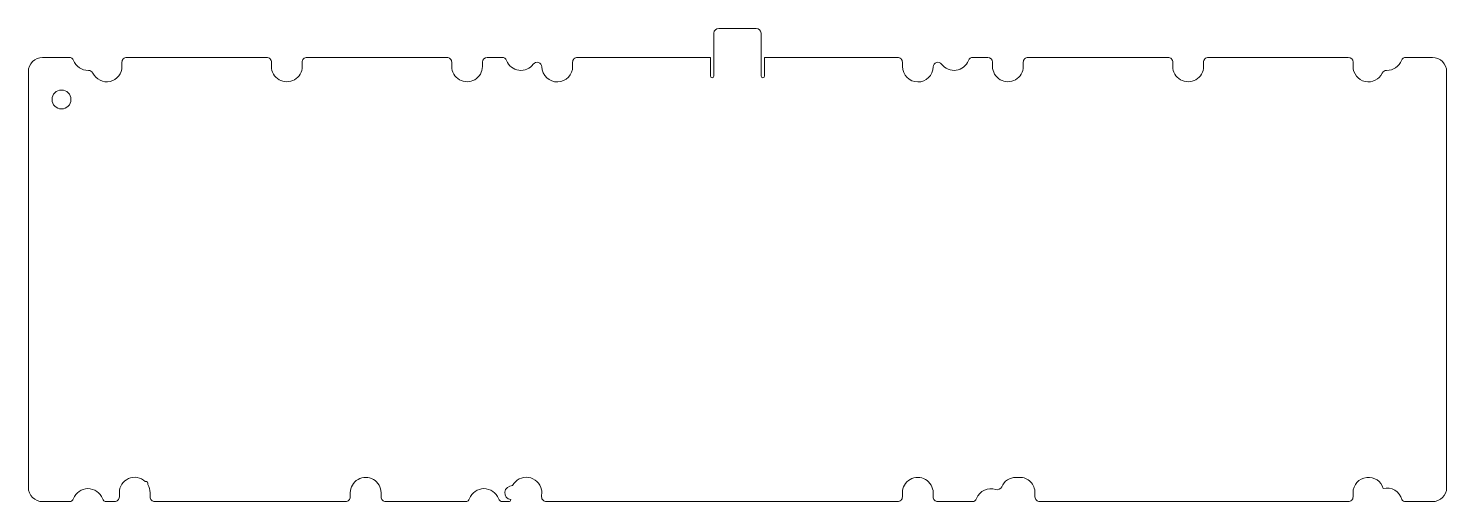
# Model space of a CAD drawing. Header units: millimetres. Extents: x -150 to 150, y -51 to 49.
import ezdxf

# ---------------------------------------------------------------- set-up
doc = ezdxf.new("R2010")
doc.units = ezdxf.units.MM
doc.header["$MEASUREMENT"] = 0
doc.layers.add('Layer 3', color=7, linetype='Continuous')

msp = doc.modelspace()

# ---------------------------------------------------------------- linework, layer by layer
at = {"layer": 'Layer 3', "color": 250, "lineweight": 9}
msp.add_ellipse((-142.8756, 33.8988), major_axis=(0, 2), ratio=1, dxfattribs=at)
at = {"layer": 'Layer 3', "lineweight": 9}
msp.add_open_spline([(5.725, 42.7951), (5.725, 42.7951), (33.8502, 42.7951), (33.8502, 42.7951), (33.8502, 42.7951), (34.1155, 42.7952), (34.3689, 42.69), (34.5566, 42.5024), (34.5566, 42.5024), (34.7444, 42.3149), (34.85, 42.0605), (34.8502, 41.7951), (34.8502, 41.7951), (34.8502, 41.7951), (34.8502, 40.8989), (34.8502, 40.8989), (34.8502, 40.8989), (34.8787, 39.1249), (36.325, 37.597), (38.0993, 37.597), (38.0993, 37.597), (39.8736, 37.597), (41.3199, 39.0201), (41.3485, 40.7942), (41.3485, 40.7942), (41.36, 41.22), (41.6392, 41.5817), (42.0451, 41.7112), (42.0451, 41.7112), (42.4509, 41.8407), (42.8942, 41.6993), (43.1503, 41.3589), (43.1503, 41.3589), (43.8608, 40.4081), (45.0419, 39.9098), (46.217, 40.0773), (46.217, 40.0773), (47.392, 40.2448), (48.382, 41.0403), (48.7986, 42.1518), (48.7986, 42.1518), (48.9454, 42.5414), (49.3179, 42.7987), (49.7342, 42.7988), (49.7342, 42.7988), (49.7342, 42.7988), (52.9001, 42.7956), (52.9001, 42.7956), (52.9001, 42.7956), (53.4523, 42.7954), (53.8987, 42.3478), (53.899, 41.7956), (53.899, 41.7956), (53.899, 41.7956), (53.899, 40.8989), (53.899, 40.8989), (53.899, 40.8989), (53.899, 39.7378), (54.5185, 38.6649), (55.524, 38.0843), (55.524, 38.0843), (56.5296, 37.5038), (57.7685, 37.5038), (58.774, 38.0843), (58.774, 38.0843), (59.7796, 38.6649), (60.399, 39.7378), (60.399, 40.8989), (60.399, 40.8989), (60.399, 40.8989), (60.399, 41.7951), (60.399, 41.7951), (60.399, 41.7951), (60.3989, 42.0605), (60.5041, 42.3138), (60.6917, 42.5015), (60.6917, 42.5015), (60.8792, 42.6893), (61.1337, 42.7949), (61.399, 42.7951), (61.399, 42.7951), (61.399, 42.7951), (91.0004, 42.7951), (91.0004, 42.7951), (91.0004, 42.7951), (91.2658, 42.7952), (91.5191, 42.69), (91.7069, 42.5024), (91.7069, 42.5024), (91.8946, 42.3149), (92.0002, 42.0605), (92.0004, 41.7951), (92.0004, 41.7951), (92.0004, 41.7951), (92.0004, 40.8989), (92.0004, 40.8989), (92.0004, 40.8989), (92.0004, 39.7378), (92.6198, 38.6649), (93.6254, 38.0843), (93.6254, 38.0843), (94.631, 37.5038), (95.8698, 37.5038), (96.8754, 38.0843), (96.8754, 38.0843), (97.881, 38.6649), (98.5004, 39.7378), (98.5004, 40.8989), (98.5004, 40.8989), (98.5004, 40.8989), (98.5004, 41.7949), (98.5004, 41.7949), (98.5004, 41.7949), (98.5002, 42.0603), (98.6055, 42.3136), (98.793, 42.5014), (98.793, 42.5014), (98.9806, 42.6892), (99.235, 42.7947), (99.5004, 42.7949), (99.5004, 42.7949), (99.5004, 42.7949), (129.0984, 42.794), (129.0984, 42.794), (129.0984, 42.794), (129.651, 42.7943), (130.098, 42.3466), (130.0984, 41.794), (130.0984, 41.794), (130.0984, 41.794), (130.0984, 40.8978), (130.0984, 40.8978), (130.0984, 40.8978), (130.1172, 39.3864), (131.1783, 38.008), (132.6558, 37.6893), (132.6558, 37.6893), (134.1333, 37.3706), (135.635, 38.1155), (136.2751, 39.4848), (136.2751, 39.4848), (136.4456, 39.8381), (136.8067, 40.0587), (137.1989, 40.0497), (137.1989, 40.0497), (138.578, 40.0181), (139.8288, 40.8609), (140.3152, 42.1518), (140.3152, 42.1518), (140.4621, 42.5414), (140.8346, 42.7987), (141.2509, 42.7989), (141.2509, 42.7989), (141.2509, 42.7989), (146.8781, 42.7937), (146.8781, 42.7937), (146.8781, 42.7937), (148.535, 42.7934), (149.8746, 41.4507), (149.8756, 39.7937), (149.8756, 39.7937), (149.8756, 39.7937), (149.8756, -48.1988), (149.8756, -48.1988), (149.8756, -48.1988), (149.8766, -49.8567), (148.5335, -51.1978), (146.8756, -51.1988), (146.8756, -51.1988), (146.8756, -51.1988), (141.1805, -51.1986), (141.1805, -51.1986), (141.1805, -51.1986), (140.8712, -51.1769), (140.5898, -51.0129), (140.4181, -50.7547), (140.4181, -50.7547), (139.9652, -49.0321), (138.2085, -47.9917), (136.4814, -48.4274), (136.4814, -48.4274), (136.0521, -46.8923), (134.5716, -45.8926), (132.9877, -46.0716), (132.9877, -46.0716), (131.3446, -46.257), (130.0997, -47.6477), (130.1006, -49.3012), (130.1006, -49.3012), (130.1006, -49.3012), (130.1006, -50.1988), (130.1006, -50.1988), (130.1006, -50.1988), (130.1007, -50.4642), (129.9955, -50.7175), (129.8079, -50.9053), (129.8079, -50.9053), (129.6204, -51.0931), (129.3659, -51.1987), (129.1006, -51.1988), (129.1006, -51.1988), (129.1006, -51.1988), (63.8756, -51.1988), (63.8756, -51.1988), (63.8756, -51.1988), (63.6102, -51.199), (63.3569, -51.0937), (63.1691, -50.9062), (63.1691, -50.9062), (62.9814, -50.7187), (62.8758, -50.4642), (62.8756, -50.1988), (62.8756, -50.1988), (62.8756, -50.1988), (62.8756, -49.3012), (62.8756, -49.3012), (62.8756, -49.3012), (62.8751, -48.4398), (62.5323, -47.6098), (61.9228, -47.001), (61.9228, -47.001), (61.3134, -46.3923), (60.487, -46.0506), (59.6256, -46.0512), (59.6256, -46.0512), (59.6256, -46.0512), (58.8502, -46.0512), (58.8502, -46.0512), (58.8502, -46.0512), (57.5362, -46.0489), (56.3489, -46.8401), (55.847, -48.0545), (55.847, -48.0545), (55.6462, -48.5407), (55.1034, -48.7874), (54.6046, -48.6202), (54.6046, -48.6202), (52.9478, -48.0649), (51.1449, -48.9188), (50.5292, -50.5541), (50.5292, -50.5541), (50.3914, -50.9196), (50.0536, -51.1711), (49.6639, -51.1987), (49.6639, -51.1987), (49.6639, -51.1987), (42.3503, -51.1988), (42.3503, -51.1988), (42.3503, -51.1988), (42.0849, -51.199), (41.8316, -51.0937), (41.6438, -50.9062), (41.6438, -50.9062), (41.456, -50.7187), (41.3504, -50.4642), (41.3503, -50.1988), (41.3503, -50.1988), (41.3503, -50.1988), (41.3503, -49.3012), (41.3503, -49.3012), (41.3503, -49.3012), (41.3503, -48.1401), (40.7308, -47.0672), (39.7253, -46.4866), (39.7253, -46.4866), (38.7197, -45.906), (37.4808, -45.906), (36.4753, -46.4866), (36.4753, -46.4866), (35.4697, -47.0672), (34.8503, -48.1401), (34.8503, -49.3012), (34.8503, -49.3012), (34.8503, -49.3012), (34.8503, -50.1988), (34.8503, -50.1988), (34.8503, -50.1988), (34.8504, -50.4642), (34.7452, -50.7175), (34.5576, -50.9053), (34.5576, -50.9053), (34.3701, -51.0931), (34.1157, -51.1987), (33.8503, -51.1988), (33.8503, -51.1988), (33.8503, -51.1988), (-40.3988, -51.1988), (-40.3988, -51.1988), (-40.3988, -51.1988), (-40.6642, -51.199), (-40.9175, -51.0937), (-41.1053, -50.9062), (-41.1053, -50.9062), (-41.2931, -50.7187), (-41.3986, -50.4642), (-41.3988, -50.1988), (-41.3988, -50.1988), (-41.3988, -50.1988), (-41.3988, -49.7308), (-41.3988, -49.7308), (-41.3988, -49.7308), (-41.2917, -49.3857), (-41.3128, -49.0132), (-41.4583, -48.6824), (-41.4583, -48.6824), (-41.7274, -47.332), (-42.8262, -46.2656), (-44.1895, -46.0718), (-44.1895, -46.0718), (-45.5528, -45.8779), (-46.89, -46.5658), (-47.5249, -47.7877), (-47.5249, -47.7877), (-48.3036, -47.8146), (-49.1712, -48.4239), (-49.207, -49.2023), (-49.207, -49.2023), (-49.2428, -49.9806), (-48.6748, -50.656), (-47.9019, -50.7542), (-47.9019, -50.7542), (-47.93, -51.0075), (-48.144, -51.1987), (-48.3988, -51.1988), (-48.3988, -51.1988), (-48.3988, -51.1988), (-49.665, -51.1987), (-49.665, -51.1987), (-49.665, -51.1987), (-50.0547, -51.1713), (-50.3923, -50.9196), (-50.5303, -50.5541), (-50.5303, -50.5541), (-51.0125, -49.293), (-52.2355, -48.435), (-53.5857, -48.4411), (-53.5857, -48.4411), (-54.9358, -48.4471), (-56.1411, -49.2887), (-56.612, -50.5541), (-56.612, -50.5541), (-56.7498, -50.9196), (-57.0876, -51.1711), (-57.4773, -51.1987), (-57.4773, -51.1987), (-57.4773, -51.1987), (-74.3316, -51.1988), (-74.3316, -51.1988), (-74.3316, -51.1988), (-74.597, -51.199), (-74.8503, -51.0937), (-75.0381, -50.9062), (-75.0381, -50.9062), (-75.2258, -50.7187), (-75.3314, -50.4642), (-75.3316, -50.1988), (-75.3316, -50.1988), (-75.3316, -50.1988), (-75.3316, -49.3012), (-75.3316, -49.3012), (-75.3316, -49.3012), (-75.3316, -48.1401), (-75.951, -47.0672), (-76.9566, -46.4866), (-76.9566, -46.4866), (-77.9621, -45.906), (-79.201, -45.906), (-80.2066, -46.4866), (-80.2066, -46.4866), (-81.2121, -47.0672), (-81.8316, -48.1401), (-81.8316, -49.3012), (-81.8316, -49.3012), (-81.8316, -49.3012), (-81.8316, -50.1988), (-81.8316, -50.1988), (-81.8316, -50.1988), (-81.8314, -50.4642), (-81.9367, -50.7175), (-82.1242, -50.9053), (-82.1242, -50.9053), (-82.3117, -51.0931), (-82.5662, -51.1987), (-82.8316, -51.1988), (-82.8316, -51.1988), (-82.8316, -51.1988), (-123.1474, -51.1988), (-123.1474, -51.1988), (-123.1474, -51.1988), (-123.4128, -51.199), (-123.6661, -51.0937), (-123.8539, -50.9062), (-123.8539, -50.9062), (-124.0417, -50.7187), (-124.1472, -50.4642), (-124.1474, -50.1988), (-124.1474, -50.1988), (-124.1474, -50.1988), (-124.1474, -49.3012), (-124.1474, -49.3012), (-124.1474, -49.3012), (-124.1474, -48.6838), (-124.3234, -48.0788), (-124.6546, -47.5577), (-124.6546, -47.5577), (-124.5902, -47.3957), (-124.619, -47.2094), (-124.731, -47.0757), (-124.731, -47.0757), (-124.843, -46.942), (-125.0193, -46.8806), (-125.1902, -46.9157), (-125.1902, -46.9157), (-126.1397, -46.0429), (-127.5318, -45.8006), (-128.7119, -46.3211), (-128.7119, -46.3211), (-129.8919, -46.8416), (-130.6517, -48.0115), (-130.6474, -49.3012), (-130.6474, -49.3012), (-130.6474, -49.3012), (-130.6474, -50.1988), (-130.6474, -50.1988), (-130.6474, -50.1988), (-130.6472, -50.4642), (-130.7525, -50.7175), (-130.9401, -50.9053), (-130.9401, -50.9053), (-131.1276, -51.0931), (-131.3821, -51.1986), (-131.6475, -51.1988), (-131.6475, -51.1988), (-131.6475, -51.1988), (-133.3694, -51.1987), (-133.3694, -51.1987), (-133.3694, -51.1987), (-133.7591, -51.1713), (-134.0967, -50.9196), (-134.2347, -50.5541), (-134.2347, -50.5541), (-134.7169, -49.293), (-135.9399, -48.4351), (-137.2901, -48.4411), (-137.2901, -48.4411), (-138.6402, -48.4472), (-139.8455, -49.2887), (-140.3164, -50.5541), (-140.3164, -50.5541), (-140.4542, -50.9197), (-140.792, -51.1711), (-141.1817, -51.1987), (-141.1817, -51.1987), (-141.1817, -51.1987), (-146.8756, -51.1988), (-146.8756, -51.1988), (-146.8756, -51.1988), (-147.6718, -51.1993), (-148.4317, -50.8835), (-148.995, -50.3209), (-148.995, -50.3209), (-149.5583, -49.7583), (-149.8751, -48.995), (-149.8756, -48.1988), (-149.8756, -48.1988), (-149.8756, -48.1988), (-149.8756, 39.7951), (-149.8756, 39.7951), (-149.8756, 39.7951), (-149.8761, 40.5912), (-149.5603, 41.3512), (-148.9977, 41.9145), (-148.9977, 41.9145), (-148.4351, 42.4778), (-147.6718, 42.7946), (-146.8756, 42.7951), (-146.8756, 42.7951), (-146.8756, 42.7951), (-141.252, 42.7988), (-141.252, 42.7988), (-141.252, 42.7988), (-140.8357, 42.799), (-140.4634, 42.5412), (-140.3164, 42.1518), (-140.3164, 42.1518), (-139.8293, 40.8616), (-138.58, 40.0177), (-137.2013, 40.0497), (-137.2013, 40.0497), (-136.8094, 40.0587), (-136.4487, 39.838), (-136.2781, 39.485), (-136.2781, 39.485), (-135.6037, 38.1325), (-134.049, 37.353), (-132.5801, 37.7085), (-132.5801, 37.7085), (-131.1111, 38.0641), (-130.083, 39.3877), (-130.1018, 40.8989), (-130.1018, 40.8989), (-130.1018, 40.8989), (-130.1018, 41.7951), (-130.1018, 41.7951), (-130.1018, 41.7951), (-130.1019, 42.0605), (-129.9967, 42.3138), (-129.8091, 42.5015), (-129.8091, 42.5015), (-129.6216, 42.6893), (-129.3671, 42.7949), (-129.1018, 42.7951), (-129.1018, 42.7951), (-129.1018, 42.7951), (-99.5004, 42.7951), (-99.5004, 42.7951), (-99.5004, 42.7951), (-99.235, 42.7952), (-98.9817, 42.69), (-98.7939, 42.5024), (-98.7939, 42.5024), (-98.6062, 42.3149), (-98.5006, 42.0605), (-98.5004, 41.7951), (-98.5004, 41.7951), (-98.5004, 41.7951), (-98.5004, 40.8989), (-98.5004, 40.8989), (-98.5004, 40.8989), (-98.5004, 39.7378), (-97.881, 38.6649), (-96.8754, 38.0843), (-96.8754, 38.0843), (-95.8698, 37.5038), (-94.631, 37.5038), (-93.6254, 38.0843), (-93.6254, 38.0843), (-92.6198, 38.6649), (-92.0004, 39.7378), (-92.0004, 40.8989), (-92.0004, 40.8989), (-92.0004, 40.8989), (-92.0004, 41.7951), (-92.0004, 41.7951), (-92.0004, 41.7951), (-92.0006, 42.0605), (-91.8953, 42.3138), (-91.7078, 42.5015), (-91.7078, 42.5015), (-91.5202, 42.6893), (-91.2658, 42.7949), (-91.0004, 42.7951), (-91.0004, 42.7951), (-91.0004, 42.7951), (-61.4014, 42.7951), (-61.4014, 42.7951), (-61.4014, 42.7951), (-61.1361, 42.7952), (-60.8827, 42.69), (-60.695, 42.5024), (-60.695, 42.5024), (-60.5072, 42.3149), (-60.4016, 42.0605), (-60.4014, 41.7951), (-60.4014, 41.7951), (-60.4014, 41.7951), (-60.4014, 40.8989), (-60.4014, 40.8989), (-60.4014, 40.8989), (-60.4014, 39.7378), (-59.782, 38.6649), (-58.7764, 38.0843), (-58.7764, 38.0843), (-57.7709, 37.5038), (-56.532, 37.5038), (-55.5264, 38.0843), (-55.5264, 38.0843), (-54.5209, 38.6649), (-53.9014, 39.7378), (-53.9014, 40.8989), (-53.9014, 40.8989), (-53.9014, 40.8989), (-53.9014, 41.7956), (-53.9014, 41.7956), (-53.9014, 41.7956), (-53.9018, 42.3478), (-53.4547, 42.7947), (-52.9025, 42.7956), (-52.9025, 42.7956), (-52.9025, 42.7956), (-49.7354, 42.7988), (-49.7354, 42.7988), (-49.7354, 42.7988), (-49.3191, 42.799), (-48.9468, 42.5413), (-48.7997, 42.1518), (-48.7997, 42.1518), (-48.3784, 41.0419), (-47.3798, 40.2376), (-46.2037, 40.0753), (-46.2037, 40.0753), (-45.0277, 39.913), (-43.8568, 40.4057), (-43.1506, 41.36), (-43.1506, 41.36), (-42.8981, 41.7033), (-42.4623, 41.841), (-42.055, 41.7157), (-42.055, 41.7157), (-41.6477, 41.5904), (-41.3643, 41.2211), (-41.3485, 40.7953), (-41.3485, 40.7953), (-41.2637, 39.0228), (-39.7693, 37.5426), (-37.9957, 37.5992), (-37.9957, 37.5992), (-36.2221, 37.6557), (-34.8219, 39.1246), (-34.8502, 40.8989), (-34.8502, 40.8989), (-34.8502, 40.8989), (-34.8502, 41.7951), (-34.8502, 41.7951), (-34.8502, 41.7951), (-34.8503, 42.0605), (-34.7451, 42.3138), (-34.5575, 42.5015), (-34.5575, 42.5015), (-34.37, 42.6893), (-34.1155, 42.7949), (-33.8502, 42.7951), (-33.8502, 42.7951), (-33.8502, 42.7951), (-5.725, 42.7951), (-5.725, 42.7951), (-5.725, 42.7951), (-5.725, 42.7951), (-5.725, 38.8738), (-5.725, 38.8738), (-5.725, 38.8738), (-5.725, 38.6674), (-5.5564, 38.4988), (-5.35, 38.4988), (-5.35, 38.4988), (-5.1437, 38.4988), (-4.975, 38.6674), (-4.975, 38.8738), (-4.975, 38.8738), (-4.975, 38.8738), (-4.975, 47.95), (-4.975, 47.95), (-4.975, 47.95), (-4.975, 48.5), (-4.525, 48.95), (-3.975, 48.95), (-3.975, 48.95), (-3.975, 48.95), (3.975, 48.95), (3.975, 48.95), (3.975, 48.95), (4.525, 48.95), (4.975, 48.4999), (4.975, 47.95), (4.975, 47.95), (4.975, 47.95), (4.975, 38.8738), (4.975, 38.8738), (4.975, 38.8738), (4.975, 38.6674), (5.1436, 38.4988), (5.3499, 38.4988), (5.3499, 38.4988), (5.5563, 38.4988), (5.725, 38.6674), (5.725, 38.8738), (5.725, 38.8738), (5.725, 38.8738), (5.725, 42.7951), (5.725, 42.7951)], degree=3, knots=[0, 0, 0, 0, 0.00584795, 0.00584795, 0.00584795, 0.00584795, 0.01169591, 0.01169591, 0.01169591, 0.01169591, 0.01754386, 0.01754386, 0.01754386, 0.01754386, 0.02339181, 0.02339181, 0.02339181, 0.02339181, 0.02923977, 0.02923977, 0.02923977, 0.02923977, 0.03508772, 0.03508772, 0.03508772, 0.03508772, 0.04093567, 0.04093567, 0.04093567, 0.04093567, 0.04678363, 0.04678363, 0.04678363, 0.04678363, 0.05263158, 0.05263158, 0.05263158, 0.05263158, 0.05847953, 0.05847953, 0.05847953, 0.05847953, 0.06432749, 0.06432749, 0.06432749, 0.06432749, 0.07017544, 0.07017544, 0.07017544, 0.07017544, 0.07602339, 0.07602339, 0.07602339, 0.07602339, 0.08187135, 0.08187135, 0.08187135, 0.08187135, 0.0877193, 0.0877193, 0.0877193, 0.0877193, 0.09356725, 0.09356725, 0.09356725, 0.09356725, 0.0994152, 0.0994152, 0.0994152, 0.0994152, 0.10526316, 0.10526316, 0.10526316, 0.10526316, 0.11111111, 0.11111111, 0.11111111, 0.11111111, 0.11695906, 0.11695906, 0.11695906, 0.11695906, 0.12280702, 0.12280702, 0.12280702, 0.12280702, 0.12865497, 0.12865497, 0.12865497, 0.12865497, 0.13450292, 0.13450292, 0.13450292, 0.13450292, 0.14035088, 0.14035088, 0.14035088, 0.14035088, 0.14619883, 0.14619883, 0.14619883, 0.14619883, 0.15204678, 0.15204678, 0.15204678, 0.15204678, 0.15789474, 0.15789474, 0.15789474, 0.15789474, 0.16374269, 0.16374269, 0.16374269, 0.16374269, 0.16959064, 0.16959064, 0.16959064, 0.16959064, 0.1754386, 0.1754386, 0.1754386, 0.1754386, 0.18128655, 0.18128655, 0.18128655, 0.18128655, 0.1871345, 0.1871345, 0.1871345, 0.1871345, 0.19298246, 0.19298246, 0.19298246, 0.19298246, 0.19883041, 0.19883041, 0.19883041, 0.19883041, 0.20467836, 0.20467836, 0.20467836, 0.20467836, 0.21052632, 0.21052632, 0.21052632, 0.21052632, 0.21637427, 0.21637427, 0.21637427, 0.21637427, 0.22222222, 0.22222222, 0.22222222, 0.22222222, 0.22807018, 0.22807018, 0.22807018, 0.22807018, 0.23391813, 0.23391813, 0.23391813, 0.23391813, 0.23976608, 0.23976608, 0.23976608, 0.23976608, 0.24561404, 0.24561404, 0.24561404, 0.24561404, 0.25146199, 0.25146199, 0.25146199, 0.25146199, 0.25730994, 0.25730994, 0.25730994, 0.25730994, 0.26315789, 0.26315789, 0.26315789, 0.26315789, 0.26900585, 0.26900585, 0.26900585, 0.26900585, 0.2748538, 0.2748538, 0.2748538, 0.2748538, 0.28070175, 0.28070175, 0.28070175, 0.28070175, 0.28654971, 0.28654971, 0.28654971, 0.28654971, 0.29239766, 0.29239766, 0.29239766, 0.29239766, 0.29824561, 0.29824561, 0.29824561, 0.29824561, 0.30409357, 0.30409357, 0.30409357, 0.30409357, 0.30994152, 0.30994152, 0.30994152, 0.30994152, 0.31578947, 0.31578947, 0.31578947, 0.31578947, 0.32163743, 0.32163743, 0.32163743, 0.32163743, 0.32748538, 0.32748538, 0.32748538, 0.32748538, 0.33333333, 0.33333333, 0.33333333, 0.33333333, 0.33918129, 0.33918129, 0.33918129, 0.33918129, 0.34502924, 0.34502924, 0.34502924, 0.34502924, 0.35087719, 0.35087719, 0.35087719, 0.35087719, 0.35672515, 0.35672515, 0.35672515, 0.35672515, 0.3625731, 0.3625731, 0.3625731, 0.3625731, 0.36842105, 0.36842105, 0.36842105, 0.36842105, 0.37426901, 0.37426901, 0.37426901, 0.37426901, 0.38011696, 0.38011696, 0.38011696, 0.38011696, 0.38596491, 0.38596491, 0.38596491, 0.38596491, 0.39181287, 0.39181287, 0.39181287, 0.39181287, 0.39766082, 0.39766082, 0.39766082, 0.39766082, 0.40350877, 0.40350877, 0.40350877, 0.40350877, 0.40935673, 0.40935673, 0.40935673, 0.40935673, 0.41520468, 0.41520468, 0.41520468, 0.41520468, 0.42105263, 0.42105263, 0.42105263, 0.42105263, 0.42690058, 0.42690058, 0.42690058, 0.42690058, 0.43274854, 0.43274854, 0.43274854, 0.43274854, 0.43859649, 0.43859649, 0.43859649, 0.43859649, 0.44444444, 0.44444444, 0.44444444, 0.44444444, 0.4502924, 0.4502924, 0.4502924, 0.4502924, 0.45614035, 0.45614035, 0.45614035, 0.45614035, 0.4619883, 0.4619883, 0.4619883, 0.4619883, 0.46783626, 0.46783626, 0.46783626, 0.46783626, 0.47368421, 0.47368421, 0.47368421, 0.47368421, 0.47953216, 0.47953216, 0.47953216, 0.47953216, 0.48538012, 0.48538012, 0.48538012, 0.48538012, 0.49122807, 0.49122807, 0.49122807, 0.49122807, 0.49707602, 0.49707602, 0.49707602, 0.49707602, 0.50292398, 0.50292398, 0.50292398, 0.50292398, 0.50877193, 0.50877193, 0.50877193, 0.50877193, 0.51461988, 0.51461988, 0.51461988, 0.51461988, 0.52046784, 0.52046784, 0.52046784, 0.52046784, 0.52631579, 0.52631579, 0.52631579, 0.52631579, 0.53216374, 0.53216374, 0.53216374, 0.53216374, 0.5380117, 0.5380117, 0.5380117, 0.5380117, 0.54385965, 0.54385965, 0.54385965, 0.54385965, 0.5497076, 0.5497076, 0.5497076, 0.5497076, 0.55555556, 0.55555556, 0.55555556, 0.55555556, 0.56140351, 0.56140351, 0.56140351, 0.56140351, 0.56725146, 0.56725146, 0.56725146, 0.56725146, 0.57309942, 0.57309942, 0.57309942, 0.57309942, 0.57894737, 0.57894737, 0.57894737, 0.57894737, 0.58479532, 0.58479532, 0.58479532, 0.58479532, 0.59064327, 0.59064327, 0.59064327, 0.59064327, 0.59649123, 0.59649123, 0.59649123, 0.59649123, 0.60233918, 0.60233918, 0.60233918, 0.60233918, 0.60818713, 0.60818713, 0.60818713, 0.60818713, 0.61403509, 0.61403509, 0.61403509, 0.61403509, 0.61988304, 0.61988304, 0.61988304, 0.61988304, 0.62573099, 0.62573099, 0.62573099, 0.62573099, 0.63157895, 0.63157895, 0.63157895, 0.63157895, 0.6374269, 0.6374269, 0.6374269, 0.6374269, 0.64327485, 0.64327485, 0.64327485, 0.64327485, 0.64912281, 0.64912281, 0.64912281, 0.64912281, 0.65497076, 0.65497076, 0.65497076, 0.65497076, 0.66081871, 0.66081871, 0.66081871, 0.66081871, 0.66666667, 0.66666667, 0.66666667, 0.66666667, 0.67251462, 0.67251462, 0.67251462, 0.67251462, 0.67836257, 0.67836257, 0.67836257, 0.67836257, 0.68421053, 0.68421053, 0.68421053, 0.68421053, 0.69005848, 0.69005848, 0.69005848, 0.69005848, 0.69590643, 0.69590643, 0.69590643, 0.69590643, 0.70175439, 0.70175439, 0.70175439, 0.70175439, 0.70760234, 0.70760234, 0.70760234, 0.70760234, 0.71345029, 0.71345029, 0.71345029, 0.71345029, 0.71929825, 0.71929825, 0.71929825, 0.71929825, 0.7251462, 0.7251462, 0.7251462, 0.7251462, 0.73099415, 0.73099415, 0.73099415, 0.73099415, 0.73684211, 0.73684211, 0.73684211, 0.73684211, 0.74269006, 0.74269006, 0.74269006, 0.74269006, 0.74853801, 0.74853801, 0.74853801, 0.74853801, 0.75438596, 0.75438596, 0.75438596, 0.75438596, 0.76023392, 0.76023392, 0.76023392, 0.76023392, 0.76608187, 0.76608187, 0.76608187, 0.76608187, 0.77192982, 0.77192982, 0.77192982, 0.77192982, 0.77777778, 0.77777778, 0.77777778, 0.77777778, 0.78362573, 0.78362573, 0.78362573, 0.78362573, 0.78947368, 0.78947368, 0.78947368, 0.78947368, 0.79532164, 0.79532164, 0.79532164, 0.79532164, 0.80116959, 0.80116959, 0.80116959, 0.80116959, 0.80701754, 0.80701754, 0.80701754, 0.80701754, 0.8128655, 0.8128655, 0.8128655, 0.8128655, 0.81871345, 0.81871345, 0.81871345, 0.81871345, 0.8245614, 0.8245614, 0.8245614, 0.8245614, 0.83040936, 0.83040936, 0.83040936, 0.83040936, 0.83625731, 0.83625731, 0.83625731, 0.83625731, 0.84210526, 0.84210526, 0.84210526, 0.84210526, 0.84795322, 0.84795322, 0.84795322, 0.84795322, 0.85380117, 0.85380117, 0.85380117, 0.85380117, 0.85964912, 0.85964912, 0.85964912, 0.85964912, 0.86549708, 0.86549708, 0.86549708, 0.86549708, 0.87134503, 0.87134503, 0.87134503, 0.87134503, 0.87719298, 0.87719298, 0.87719298, 0.87719298, 0.88304094, 0.88304094, 0.88304094, 0.88304094, 0.88888889, 0.88888889, 0.88888889, 0.88888889, 0.89473684, 0.89473684, 0.89473684, 0.89473684, 0.9005848, 0.9005848, 0.9005848, 0.9005848, 0.90643275, 0.90643275, 0.90643275, 0.90643275, 0.9122807, 0.9122807, 0.9122807, 0.9122807, 0.91812865, 0.91812865, 0.91812865, 0.91812865, 0.92397661, 0.92397661, 0.92397661, 0.92397661, 0.92982456, 0.92982456, 0.92982456, 0.92982456, 0.93567251, 0.93567251, 0.93567251, 0.93567251, 0.94152047, 0.94152047, 0.94152047, 0.94152047, 0.94736842, 0.94736842, 0.94736842, 0.94736842, 0.95321637, 0.95321637, 0.95321637, 0.95321637, 0.95906433, 0.95906433, 0.95906433, 0.95906433, 0.96491228, 0.96491228, 0.96491228, 0.96491228, 0.97076023, 0.97076023, 0.97076023, 0.97076023, 0.97660819, 0.97660819, 0.97660819, 0.97660819, 0.98245614, 0.98245614, 0.98245614, 0.98245614, 0.98830409, 0.98830409, 0.98830409, 0.98830409, 1, 1, 1, 1], dxfattribs=at)

doc.saveas('drawing.dxf')
